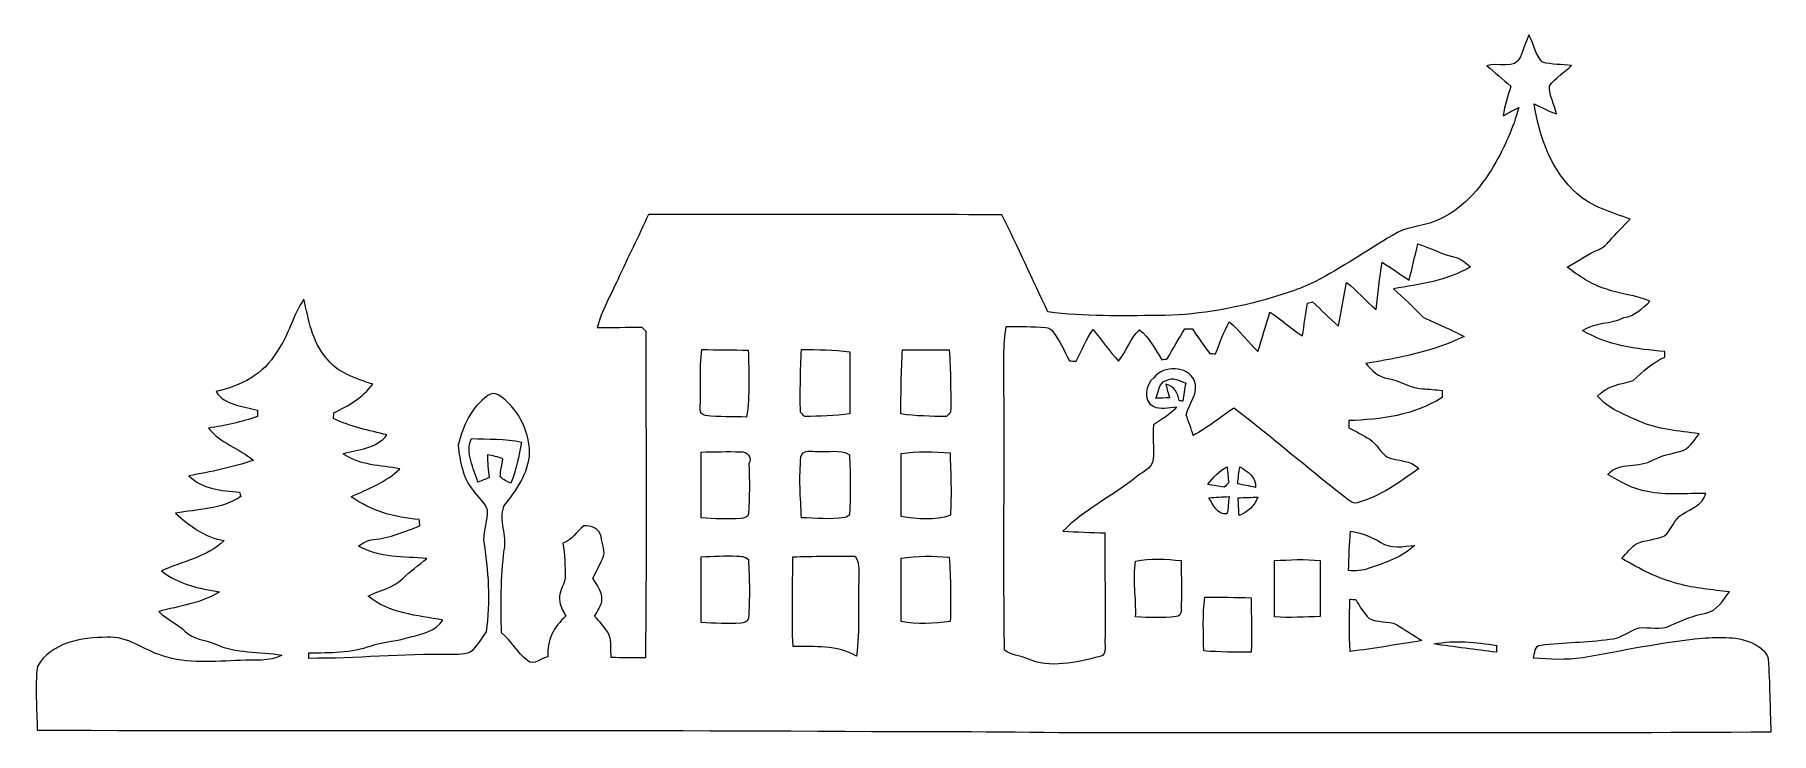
# Model space of a CAD drawing. Header units: centimetres. Extents: x -16.1 to 16.1, y -6.5 to 6.5.
import ezdxf

# ---------------------------------------------------------------- set-up
doc = ezdxf.new("R2010")
doc.units = ezdxf.units.CM
doc.header["$MEASUREMENT"] = 0
doc.layers.add('Layer 1', color=7, linetype='Continuous')

msp = doc.modelspace()

# ---------------------------------------------------------------- linework, layer by layer
at = {"layer": 'Layer 1', "color": 253, "lineweight": 9}
for points, knots in [([(11.42289, 6.05449), (11.48004, 6.18995), (11.52554, 6.32965), (11.57987, 6.46583), (11.57987, 6.46583), (11.67406, 6.3032), (11.69699, 6.08906), (11.83458, 5.9543), (11.83458, 5.9543), (12.00638, 5.91267), (12.19124, 5.9162), (12.36868, 5.89538), (12.36868, 5.89538), (12.24027, 5.76168), (12.06988, 5.67031), (11.96193, 5.51791), (11.96193, 5.51791), (11.95135, 5.33764), (12.05506, 5.17431), (12.09387, 5.00145), (12.09387, 5.00145), (11.94747, 5.04272), (11.81588, 5.12069), (11.67794, 5.18207), (11.67794, 5.18207), (11.77425, 4.56788), (11.99756, 3.93994), (12.47593, 3.51837), (12.47593, 3.51837), (12.75145, 3.27178), (13.11657, 3.17759), (13.45453, 3.04812), (13.45453, 3.04812), (13.33106, 2.90877), (13.1903, 2.786), (13.07177, 2.64242), (13.07177, 2.64242), (13.01956, 2.57927), (12.95888, 2.52106), (12.88268, 2.4886), (12.88268, 2.4886), (12.67066, 2.40605), (12.49145, 2.26388), (12.29178, 2.15875), (12.29178, 2.15875), (12.51156, 1.99577), (12.73945, 1.83243), (13.00651, 1.75694), (13.00651, 1.75694), (13.26932, 1.64828), (13.5646, 1.64934), (13.82177, 1.52587), (13.82177, 1.52587), (13.6849, 1.39217), (13.54026, 1.25564), (13.342, 1.22354), (13.342, 1.22354), (13.09929, 1.09866), (12.80331, 1.14558), (12.57612, 0.98612), (12.57612, 0.98612), (13.03226, 0.70072), (13.57448, 0.64216), (14.09835, 0.59418), (14.09835, 0.59418), (14.098, 0.56914), (14.09765, 0.51869), (14.09729, 0.49329), (14.09729, 0.49329), (13.87469, 0.38534), (13.6856, 0.23047), (13.5138, 0.05549), (13.5138, 0.05549), (13.28167, -0.00448), (13.02591, -0.04576), (12.85199, -0.22991), (12.85199, -0.22991), (13.04672, -0.46203), (13.34764, -0.57528), (13.61963, -0.69416), (13.61963, -0.69416), (13.97065, -0.85538), (14.358, -0.8709), (14.733, -0.93052), (14.733, -0.93052), (14.63316, -1.05505), (14.5492, -1.22015), (14.37881, -1.25508), (14.37881, -1.25508), (14.21195, -1.3027), (14.03944, -1.33093), (13.88457, -1.41242), (13.88457, -1.41242), (13.62457, -1.5754), (13.25945, -1.43288), (13.04425, -1.68194), (13.04425, -1.68194), (13.27356, -1.81599), (13.50851, -1.95711), (13.77556, -1.99979), (13.77556, -1.99979), (14.13151, -2.07705), (14.49876, -2.02625), (14.86, -2.03719), (14.86, -2.03719), (14.79756, -2.2418), (14.59436, -2.32117), (14.42502, -2.4196), (14.42502, -2.4196), (14.26451, -2.50709), (14.23311, -2.71029), (14.09518, -2.82141), (14.09518, -2.82141), (13.93114, -2.88773), (13.7491, -2.89514), (13.58612, -2.9597), (13.58612, -2.9597), (13.47464, -3.03378), (13.38927, -3.13997), (13.30072, -3.23875), (13.30072, -3.23875), (13.63163, -3.43031), (13.97347, -3.61692), (14.34812, -3.70759), (14.34812, -3.70759), (14.65609, -3.79649), (14.97783, -3.81836), (15.29497, -3.85893), (15.29497, -3.85893), (15.17538, -4.01133), (15.06814, -4.21347), (14.86035, -4.25192), (14.86035, -4.25192), (14.62928, -4.29638), (14.41479, -4.38563), (14.20348, -4.48405), (14.20348, -4.48405), (14.02109, -4.57436), (13.81437, -4.50734), (13.6214, -4.52215), (13.6214, -4.52215), (13.43442, -4.58177), (13.28238, -4.73206), (13.07636, -4.73523), (13.07636, -4.73523), (12.65584, -4.80049), (12.22757, -4.78956), (11.80636, -4.84389), (11.80636, -4.84389), (11.68253, -4.84847), (11.69029, -5.00087), (11.6656, -5.08871), (11.6656, -5.08871), (11.96899, -5.10812), (12.27555, -5.12611), (12.57788, -5.07954), (12.57788, -5.07954), (13.31519, -4.95254), (14.04861, -4.79344), (14.79438, -4.72182), (14.79438, -4.72182), (15.11682, -4.70666), (15.47136, -4.67808), (15.7684, -4.8326), (15.7684, -4.8326), (15.86612, -4.90104), (15.99594, -4.973), (16.01993, -5.10177), (16.01993, -5.10177), (16.04992, -5.55085), (16.05345, -6.0017), (16.07109, -6.45185), (16.07109, -6.45185), (12.12174, -6.47901), (8.17204, -6.45573), (4.22233, -6.46349), (4.22233, -6.46349), (2.78335, -6.47584), (1.34507, -6.43456), (-0.09391, -6.44691), (-0.09391, -6.44691), (-5.41239, -6.40881), (-10.73227, -6.44373), (-16.0511, -6.4201), (-16.0511, -6.4201), (-16.05356, -6.02746), (-16.09697, -5.62952), (-16.04758, -5.2397), (-16.04758, -5.2397), (-15.79358, -4.79802), (-15.22525, -4.69819), (-14.75676, -4.70031), (-14.75676, -4.70031), (-14.37788, -4.66997), (-14.07661, -4.93949), (-13.73053, -5.04356), (-13.73053, -5.04356), (-13.26522, -5.20337), (-12.76815, -5.14057), (-12.28732, -5.13069), (-12.28732, -5.13069), (-12.03261, -5.10812), (-11.75462, -5.16174), (-11.52038, -5.03262), (-11.52038, -5.03262), (-11.92995, -4.95748), (-12.37516, -5.00687), (-12.75969, -4.82272), (-12.75969, -4.82272), (-12.94031, -4.74087), (-13.16679, -4.74793), (-13.3079, -4.5913), (-13.3079, -4.5913), (-13.45184, -4.44172), (-13.65751, -4.37363), (-13.80003, -4.22194), (-13.80003, -4.22194), (-13.41832, -4.12316), (-13.01369, -4.06954), (-12.6722, -3.85893), (-12.6722, -3.85893), (-13.04967, -3.80178), (-13.44619, -3.71394), (-13.74923, -3.46664), (-13.74923, -3.46664), (-13.35553, -3.29096), (-12.90997, -3.21723), (-12.58612, -2.90749), (-12.58612, -2.90749), (-12.94207, -2.85563), (-13.23065, -2.63479), (-13.48747, -2.39843), (-13.48747, -2.39843), (-13.07825, -2.32929), (-12.64045, -2.32999), (-12.28026, -2.09434), (-12.28026, -2.09434), (-12.28697, -2.07317), (-12.29967, -2.03084), (-12.30637, -2.01002), (-12.30637, -2.01002), (-12.62845, -1.98991), (-13.00346, -1.95111), (-13.24052, -1.70769), (-13.24052, -1.70769), (-12.8373, -1.63643), (-12.43619, -1.54788), (-12.04602, -1.42229), (-12.04602, -1.42229), (-12.30672, -1.19546), (-12.66303, -1.10762), (-12.87857, -0.82222), (-12.87857, -0.82222), (-12.56989, -0.78306), (-12.26721, -0.70827), (-11.97194, -0.61126), (-11.97194, -0.61126), (-11.97088, -0.58092), (-11.96947, -0.52059), (-11.96841, -0.49026), (-11.96841, -0.49026), (-12.23934, -0.42288), (-12.56954, -0.39959), (-12.73887, -0.14736), (-12.73887, -0.14736), (-12.29155, -0.04823), (-11.84494, 0.17579), (-11.61457, 0.5903), (-11.61457, 0.5903), (-11.38985, 0.88487), (-11.32212, 1.26164), (-11.11116, 1.56326), (-11.11116, 1.56326), (-11.02402, 1.18967), (-10.96264, 0.78539), (-10.70158, 0.48553), (-10.70158, 0.48553), (-10.49944, 0.19942), (-10.1516, 0.0943), (-9.8355, -0.00907), (-9.8355, -0.00907), (-10.01684, -0.25778), (-10.28284, -0.41053), (-10.55659, -0.53859), (-10.55659, -0.53859), (-10.55765, -0.56575), (-10.55977, -0.62008), (-10.56118, -0.64759), (-10.56118, -0.64759), (-10.24756, -0.79647), (-9.90713, -0.86879), (-9.57164, -0.95028), (-9.57164, -0.95028), (-9.75825, -1.19758), (-10.1068, -1.22509), (-10.38514, -1.29847), (-10.38514, -1.29847), (-10.07822, -1.52072), (-9.68946, -1.50978), (-9.33315, -1.57822), (-9.33315, -1.57822), (-9.5861, -1.82517), (-9.92089, -1.95111), (-10.23626, -2.09469), (-10.23626, -2.09469), (-9.86903, -2.36104), (-9.42135, -2.47957), (-8.97544, -2.52049), (-8.97544, -2.52049), (-8.9719, -2.54942), (-8.96556, -2.60798), (-8.96239, -2.63691), (-8.96239, -2.63691), (-9.24214, -2.73921), (-9.52013, -2.8641), (-9.82105, -2.88738), (-9.82105, -2.88738), (-9.92688, -2.89232), (-10.01718, -2.94982), (-10.09833, -3.01262), (-10.09833, -3.01262), (-9.71451, -3.22711), (-9.26154, -3.20841), (-8.83644, -3.23804), (-8.83644, -3.23804), (-8.97897, -3.37033), (-9.1476, -3.47229), (-9.28165, -3.6141), (-9.28165, -3.6141), (-9.45099, -3.79508), (-9.71663, -3.82048), (-9.92335, -3.94113), (-9.92335, -3.94113), (-9.52788, -4.25122), (-9.01425, -4.2992), (-8.53588, -4.37998), (-8.53588, -4.37998), (-8.66747, -4.58212), (-8.91053, -4.63857), (-9.13031, -4.69325), (-9.13031, -4.69325), (-9.36879, -4.7691), (-9.62208, -4.77651), (-9.8595, -4.85588), (-9.8595, -4.85588), (-10.23204, -4.98676), (-10.6282, -4.98429), (-11.01732, -4.99029), (-11.01732, -4.99029), (-11.01732, -5.01534), (-11.01767, -5.06543), (-11.01767, -5.09048), (-11.01767, -5.09048), (-10.14666, -5.09401), (-9.27777, -5.00546), (-8.4064, -5.02063), (-8.4064, -5.02063), (-8.27377, -5.00652), (-8.09914, -5.04744), (-7.99013, -4.94266), (-7.99013, -4.94266), (-7.89524, -4.83718), (-7.81904, -4.71618), (-7.73684, -4.60153), (-7.73684, -4.60153), (-7.65217, -4.03708), (-7.6945, -3.46135), (-7.78164, -2.89938), (-7.78164, -2.89938), (-7.78517, -2.71099), (-7.70932, -2.52896), (-7.7132, -2.34058), (-7.7132, -2.34058), (-7.7633, -2.19699), (-7.89735, -2.10492), (-7.97673, -1.97827), (-7.97673, -1.97827), (-8.17146, -1.74332), (-8.22085, -1.43253), (-8.25295, -1.14007), (-8.25295, -1.14007), (-8.16793, -0.79047), (-8.00742, -0.42993), (-7.70085, -0.21932), (-7.70085, -0.21932), (-7.64759, -0.17946), (-7.57103, -0.16993), (-7.51353, -0.20662), (-7.51353, -0.20662), (-7.14982, -0.43205), (-6.94097, -0.85573), (-6.92898, -1.27695), (-6.92898, -1.27695), (-6.94591, -1.6643), (-7.1791, -1.97933), (-7.40593, -2.27319), (-7.40593, -2.27319), (-7.50577, -2.53813), (-7.33996, -2.80977), (-7.39923, -3.08106), (-7.39923, -3.08106), (-7.47155, -3.59047), (-7.46026, -4.10658), (-7.45109, -4.62022), (-7.45109, -4.62022), (-7.25847, -4.76098), (-7.16357, -4.99311), (-6.96708, -5.13069), (-6.96708, -5.13069), (-6.85101, -5.23476), (-6.71167, -5.08413), (-6.59243, -5.05943), (-6.59243, -5.05943), (-6.61183, -4.76663), (-6.47989, -4.49499), (-6.25799, -4.31084), (-6.25799, -4.31084), (-6.30068, -4.22547), (-6.35254, -4.14221), (-6.37088, -4.04767), (-6.37088, -4.04767), (-6.40404, -3.8868), (-6.30174, -3.75274), (-6.26928, -3.60423), (-6.26928, -3.60423), (-6.27493, -3.38762), (-6.2774, -3.16996), (-6.31197, -2.95582), (-6.31197, -2.95582), (-6.14158, -2.89691), (-6.05479, -2.74063), (-5.92497, -2.63303), (-5.92497, -2.63303), (-5.79339, -2.62315), (-5.62758, -2.68877), (-5.60712, -2.83552), (-5.60712, -2.83552), (-5.58913, -2.97064), (-5.50728, -3.1181), (-5.58137, -3.24898), (-5.58137, -3.24898), (-5.63852, -3.36822), (-5.69743, -3.4871), (-5.75881, -3.60458), (-5.75881, -3.60458), (-5.67979, -3.7344), (-5.57537, -3.86281), (-5.59195, -4.02756), (-5.59195, -4.02756), (-5.61029, -4.13057), (-5.67591, -4.21665), (-5.72495, -4.30696), (-5.72495, -4.30696), (-5.6304, -4.4135), (-5.53057, -4.51827), (-5.46036, -4.64316), (-5.46036, -4.64316), (-5.40886, -4.78003), (-5.4272, -4.93138), (-5.42015, -5.07566), (-5.42015, -5.07566), (-5.20883, -5.07884), (-4.99681, -5.08166), (-4.78479, -5.08095), (-4.78479, -5.08095), (-4.7608, -3.06306), (-4.77597, -1.04447), (-4.77703, 0.97342), (-4.77703, 0.97342), (-4.80243, 0.99811), (-4.82748, 1.02246), (-4.85253, 1.04644), (-4.85253, 1.04644), (-5.12769, 1.04856), (-5.40251, 1.03657), (-5.67732, 1.03939), (-5.67732, 1.03939), (-5.59336, 1.3516), (-5.43108, 1.63382), (-5.29703, 1.92627), (-5.29703, 1.92627), (-5.11323, 2.33267), (-4.90862, 2.72955), (-4.72835, 3.13737), (-4.72835, 3.13737), (-2.54712, 3.12467), (-0.36555, 3.13843), (1.81603, 3.1289), (1.81603, 3.1289), (2.11589, 2.53658), (2.38506, 1.92945), (2.67187, 1.33044), (2.67187, 1.33044), (3.3492, 1.23836), (4.03465, 1.25846), (4.71657, 1.26199), (4.71657, 1.26199), (5.38368, 1.26376), (6.04585, 1.38123), (6.68896, 1.55303), (6.68896, 1.55303), (7.00399, 1.64899), (7.32396, 1.73895), (7.61888, 1.88923), (7.61888, 1.88923), (8.11383, 2.14676), (8.57385, 2.46426), (9.05469, 2.74649), (9.05469, 2.74649), (9.28822, 2.91124), (9.58702, 2.90418), (9.8449, 3.01107), (9.8449, 3.01107), (10.32434, 3.19875), (10.67994, 3.60797), (10.93464, 4.04224), (10.93464, 4.04224), (11.13079, 4.37915), (11.29024, 4.73862), (11.3929, 5.11503), (11.3929, 5.11503), (11.29659, 5.0667), (11.2024, 5.01556), (11.10715, 4.96546), (11.10715, 4.96546), (11.12832, 5.15313), (11.19429, 5.33094), (11.2472, 5.51086), (11.2472, 5.51086), (11.1008, 5.64033), (10.94911, 5.76309), (10.80235, 5.8908), (10.80235, 5.8908), (10.98756, 5.96382), (11.33716, 5.80825), (11.42289, 6.05449), (11.42289, 6.05449), (11.42289, 6.05449), (11.42289, 6.05449), (11.42289, 6.05449)], [0, 0, 0, 0, 0.00735294, 0.00735294, 0.00735294, 0.00735294, 0.01470588, 0.01470588, 0.01470588, 0.01470588, 0.02205882, 0.02205882, 0.02205882, 0.02205882, 0.02941176, 0.02941176, 0.02941176, 0.02941176, 0.03676471, 0.03676471, 0.03676471, 0.03676471, 0.04411765, 0.04411765, 0.04411765, 0.04411765, 0.05147059, 0.05147059, 0.05147059, 0.05147059, 0.05882353, 0.05882353, 0.05882353, 0.05882353, 0.06617647, 0.06617647, 0.06617647, 0.06617647, 0.07352941, 0.07352941, 0.07352941, 0.07352941, 0.08088235, 0.08088235, 0.08088235, 0.08088235, 0.08823529, 0.08823529, 0.08823529, 0.08823529, 0.09558824, 0.09558824, 0.09558824, 0.09558824, 0.10294118, 0.10294118, 0.10294118, 0.10294118, 0.11029412, 0.11029412, 0.11029412, 0.11029412, 0.11764706, 0.11764706, 0.11764706, 0.11764706, 0.125, 0.125, 0.125, 0.125, 0.13235294, 0.13235294, 0.13235294, 0.13235294, 0.13970588, 0.13970588, 0.13970588, 0.13970588, 0.14705882, 0.14705882, 0.14705882, 0.14705882, 0.15441176, 0.15441176, 0.15441176, 0.15441176, 0.16176471, 0.16176471, 0.16176471, 0.16176471, 0.16911765, 0.16911765, 0.16911765, 0.16911765, 0.17647059, 0.17647059, 0.17647059, 0.17647059, 0.18382353, 0.18382353, 0.18382353, 0.18382353, 0.19117647, 0.19117647, 0.19117647, 0.19117647, 0.19852941, 0.19852941, 0.19852941, 0.19852941, 0.20588235, 0.20588235, 0.20588235, 0.20588235, 0.21323529, 0.21323529, 0.21323529, 0.21323529, 0.22058824, 0.22058824, 0.22058824, 0.22058824, 0.22794118, 0.22794118, 0.22794118, 0.22794118, 0.23529412, 0.23529412, 0.23529412, 0.23529412, 0.24264706, 0.24264706, 0.24264706, 0.24264706, 0.25, 0.25, 0.25, 0.25, 0.25735294, 0.25735294, 0.25735294, 0.25735294, 0.26470588, 0.26470588, 0.26470588, 0.26470588, 0.27205882, 0.27205882, 0.27205882, 0.27205882, 0.27941176, 0.27941176, 0.27941176, 0.27941176, 0.28676471, 0.28676471, 0.28676471, 0.28676471, 0.29411765, 0.29411765, 0.29411765, 0.29411765, 0.30147059, 0.30147059, 0.30147059, 0.30147059, 0.30882353, 0.30882353, 0.30882353, 0.30882353, 0.31617647, 0.31617647, 0.31617647, 0.31617647, 0.32352941, 0.32352941, 0.32352941, 0.32352941, 0.33088235, 0.33088235, 0.33088235, 0.33088235, 0.33823529, 0.33823529, 0.33823529, 0.33823529, 0.34558824, 0.34558824, 0.34558824, 0.34558824, 0.35294118, 0.35294118, 0.35294118, 0.35294118, 0.36029412, 0.36029412, 0.36029412, 0.36029412, 0.36764706, 0.36764706, 0.36764706, 0.36764706, 0.375, 0.375, 0.375, 0.375, 0.38235294, 0.38235294, 0.38235294, 0.38235294, 0.38970588, 0.38970588, 0.38970588, 0.38970588, 0.39705882, 0.39705882, 0.39705882, 0.39705882, 0.40441176, 0.40441176, 0.40441176, 0.40441176, 0.41176471, 0.41176471, 0.41176471, 0.41176471, 0.41911765, 0.41911765, 0.41911765, 0.41911765, 0.42647059, 0.42647059, 0.42647059, 0.42647059, 0.43382353, 0.43382353, 0.43382353, 0.43382353, 0.44117647, 0.44117647, 0.44117647, 0.44117647, 0.44852941, 0.44852941, 0.44852941, 0.44852941, 0.45588235, 0.45588235, 0.45588235, 0.45588235, 0.46323529, 0.46323529, 0.46323529, 0.46323529, 0.47058824, 0.47058824, 0.47058824, 0.47058824, 0.47794118, 0.47794118, 0.47794118, 0.47794118, 0.48529412, 0.48529412, 0.48529412, 0.48529412, 0.49264706, 0.49264706, 0.49264706, 0.49264706, 0.5, 0.5, 0.5, 0.5, 0.50735294, 0.50735294, 0.50735294, 0.50735294, 0.51470588, 0.51470588, 0.51470588, 0.51470588, 0.52205882, 0.52205882, 0.52205882, 0.52205882, 0.52941176, 0.52941176, 0.52941176, 0.52941176, 0.53676471, 0.53676471, 0.53676471, 0.53676471, 0.54411765, 0.54411765, 0.54411765, 0.54411765, 0.55147059, 0.55147059, 0.55147059, 0.55147059, 0.55882353, 0.55882353, 0.55882353, 0.55882353, 0.56617647, 0.56617647, 0.56617647, 0.56617647, 0.57352941, 0.57352941, 0.57352941, 0.57352941, 0.58088235, 0.58088235, 0.58088235, 0.58088235, 0.58823529, 0.58823529, 0.58823529, 0.58823529, 0.59558824, 0.59558824, 0.59558824, 0.59558824, 0.60294118, 0.60294118, 0.60294118, 0.60294118, 0.61029412, 0.61029412, 0.61029412, 0.61029412, 0.61764706, 0.61764706, 0.61764706, 0.61764706, 0.625, 0.625, 0.625, 0.625, 0.63235294, 0.63235294, 0.63235294, 0.63235294, 0.63970588, 0.63970588, 0.63970588, 0.63970588, 0.64705882, 0.64705882, 0.64705882, 0.64705882, 0.65441176, 0.65441176, 0.65441176, 0.65441176, 0.66176471, 0.66176471, 0.66176471, 0.66176471, 0.66911765, 0.66911765, 0.66911765, 0.66911765, 0.67647059, 0.67647059, 0.67647059, 0.67647059, 0.68382353, 0.68382353, 0.68382353, 0.68382353, 0.69117647, 0.69117647, 0.69117647, 0.69117647, 0.69852941, 0.69852941, 0.69852941, 0.69852941, 0.70588235, 0.70588235, 0.70588235, 0.70588235, 0.71323529, 0.71323529, 0.71323529, 0.71323529, 0.72058824, 0.72058824, 0.72058824, 0.72058824, 0.72794118, 0.72794118, 0.72794118, 0.72794118, 0.73529412, 0.73529412, 0.73529412, 0.73529412, 0.74264706, 0.74264706, 0.74264706, 0.74264706, 0.75, 0.75, 0.75, 0.75, 0.75735294, 0.75735294, 0.75735294, 0.75735294, 0.76470588, 0.76470588, 0.76470588, 0.76470588, 0.77205882, 0.77205882, 0.77205882, 0.77205882, 0.77941176, 0.77941176, 0.77941176, 0.77941176, 0.78676471, 0.78676471, 0.78676471, 0.78676471, 0.79411765, 0.79411765, 0.79411765, 0.79411765, 0.80147059, 0.80147059, 0.80147059, 0.80147059, 0.80882353, 0.80882353, 0.80882353, 0.80882353, 0.81617647, 0.81617647, 0.81617647, 0.81617647, 0.82352941, 0.82352941, 0.82352941, 0.82352941, 0.83088235, 0.83088235, 0.83088235, 0.83088235, 0.83823529, 0.83823529, 0.83823529, 0.83823529, 0.84558824, 0.84558824, 0.84558824, 0.84558824, 0.85294118, 0.85294118, 0.85294118, 0.85294118, 0.86029412, 0.86029412, 0.86029412, 0.86029412, 0.86764706, 0.86764706, 0.86764706, 0.86764706, 0.875, 0.875, 0.875, 0.875, 0.88235294, 0.88235294, 0.88235294, 0.88235294, 0.88970588, 0.88970588, 0.88970588, 0.88970588, 0.89705882, 0.89705882, 0.89705882, 0.89705882, 0.90441176, 0.90441176, 0.90441176, 0.90441176, 0.91176471, 0.91176471, 0.91176471, 0.91176471, 0.91911765, 0.91911765, 0.91911765, 0.91911765, 0.92647059, 0.92647059, 0.92647059, 0.92647059, 0.93382353, 0.93382353, 0.93382353, 0.93382353, 0.94117647, 0.94117647, 0.94117647, 0.94117647, 0.94852941, 0.94852941, 0.94852941, 0.94852941, 0.95588235, 0.95588235, 0.95588235, 0.95588235, 0.96323529, 0.96323529, 0.96323529, 0.96323529, 0.97058824, 0.97058824, 0.97058824, 0.97058824, 0.97794118, 0.97794118, 0.97794118, 0.97794118, 0.98529412, 0.98529412, 0.98529412, 0.98529412, 1, 1, 1, 1]), ([(9.52459, 2.59161), (9.47026, 2.36689), (9.4184, 2.14147), (9.36266, 1.9171), (9.36266, 1.9171), (9.19508, 2.02717), (9.03211, 2.14253), (8.86489, 2.25224), (8.86489, 2.25224), (8.80951, 1.96155), (8.79116, 1.66557), (8.75024, 1.37241), (8.75024, 1.37241), (8.55868, 1.5294), (8.40311, 1.72554), (8.20484, 1.87512), (8.20484, 1.87512), (8.14805, 1.60701), (8.10607, 1.33607), (8.05668, 1.0662), (8.05668, 1.0662), (7.8877, 1.20731), (7.73424, 1.36572), (7.57549, 1.5174), (7.57549, 1.5174), (7.55221, 1.5107), (7.50599, 1.4973), (7.48306, 1.49059), (7.48306, 1.49059), (7.44673, 1.2888), (7.41851, 1.08596), (7.38605, 0.88381), (7.38605, 0.88381), (7.17509, 1.01611), (6.99552, 1.19249), (6.78456, 1.32515), (6.78456, 1.32515), (6.71013, 1.08102), (6.63922, 0.83619), (6.55949, 0.59383), (6.55949, 0.59383), (6.38204, 0.77728), (6.22259, 0.9773), (6.03032, 1.14593), (6.03032, 1.14593), (5.93014, 0.95543), (5.85605, 0.75364), (5.77456, 0.55467), (5.77456, 0.55467), (5.7481, 0.55538), (5.69519, 0.55679), (5.66873, 0.55749), (5.66873, 0.55749), (5.56007, 0.70884), (5.45247, 0.86018), (5.34699, 1.01328), (5.34699, 1.01328), (5.30113, 1.01399), (5.25562, 1.01505), (5.21012, 1.0154), (5.21012, 1.0154), (5.09617, 0.83301), (4.98609, 0.64816), (4.88167, 0.45978), (4.88167, 0.45978), (4.85733, 0.45589), (4.80865, 0.44813), (4.78395, 0.44425), (4.78395, 0.44425), (4.6559, 0.6344), (4.55641, 0.85912), (4.36733, 0.99635), (4.36733, 0.99635), (4.18917, 0.83866), (4.12814, 0.59524), (3.97644, 0.41533), (3.97644, 0.41533), (3.81487, 0.60724), (3.66494, 0.80797), (3.50972, 1.00446), (3.50972, 1.00446), (3.38166, 0.82102), (3.29064, 0.61606), (3.1968, 0.41391), (3.1968, 0.41391), (3.15377, 0.41674), (3.11108, 0.41921), (3.06839, 0.42132), (3.06839, 0.42132), (2.97596, 0.609), (2.88812, 0.80056), (2.76218, 0.96848), (2.76218, 0.96848), (2.73149, 1.01046), (2.68176, 1.03516), (2.6313, 1.04009), (2.6313, 1.04009), (2.38788, 1.05491), (2.14447, 1.06232), (1.90105, 1.06197), (1.90105, 1.06197), (1.83543, 0.70989), (1.86189, 0.34865), (1.8559, -0.00766), (1.8559, -0.00766), (1.87107, -1.6516), (1.84108, -3.2966), (1.86789, -4.94019), (1.86789, -4.94019), (1.98678, -5.03051), (2.14624, -5.03721), (2.28205, -5.09471), (2.28205, -5.09471), (2.70821, -5.28662), (3.19963, -5.16597), (3.63284, -5.05661), (3.63284, -5.05661), (3.79829, -5.02768), (3.69634, -4.79838), (3.73373, -4.69995), (3.73373, -4.69995), (3.73126, -4.05472), (3.72597, -3.40949), (3.72809, -2.76426), (3.72809, -2.76426), (3.46774, -2.75756), (3.20739, -2.74909), (2.9481, -2.73498), (2.9481, -2.73498), (3.3358, -2.34269), (3.84239, -2.09398), (4.2756, -1.75708), (4.2756, -1.75708), (4.39025, -1.64596), (4.60933, -1.58493), (4.61956, -1.39689), (4.61956, -1.39689), (4.63896, -1.18664), (4.60898, -0.97427), (4.62555, -0.76401), (4.62555, -0.76401), (4.77548, -0.66347), (4.93917, -0.57669), (5.05418, -0.43275), (5.05418, -0.43275), (4.91236, -0.44298), (4.75361, -0.48567), (4.62132, -0.42005), (4.62132, -0.42005), (4.42694, -0.31246), (4.47668, -0.01189), (4.63367, 0.11052), (4.63367, 0.11052), (4.82064, 0.34759), (5.24434, 0.33313), (5.3858, 0.06043), (5.3858, 0.06043), (5.47435, -0.17029), (5.28525, -0.36326), (5.23445, -0.57492), (5.23445, -0.57492), (5.26796, -0.7051), (5.33429, -0.82575), (5.35969, -0.9598), (5.35969, -0.9598), (5.63098, -0.81975), (5.86452, -0.61902), (6.11852, -0.4518), (6.11852, -0.4518), (6.80996, -0.98908), (7.47671, -1.55776), (8.16428, -2.09998), (8.16428, -2.09998), (8.23519, -2.14161), (8.30327, -2.23615), (8.39711, -2.20969), (8.39711, -2.20969), (8.82468, -2.09469), (9.18804, -1.82834), (9.54082, -1.57223), (9.54082, -1.57223), (9.38912, -1.41348), (9.15488, -1.43499), (8.96366, -1.36303), (8.96366, -1.36303), (8.82856, -1.28048), (8.76753, -1.11644), (8.63417, -1.03142), (8.63417, -1.03142), (8.50859, -0.95275), (8.37488, -0.88784), (8.24612, -0.81658), (8.24612, -0.81658), (8.24471, -0.77213), (8.24401, -0.72803), (8.24364, -0.68428), (8.24364, -0.68428), (8.84196, -0.66594), (9.45544, -0.58692), (9.97191, -0.25919), (9.97191, -0.25919), (9.97297, -0.22603), (9.97473, -0.16006), (9.97544, -0.12689), (9.97544, -0.12689), (9.85372, -0.11102), (9.72919, -0.10326), (9.60749, -0.0962), (9.60749, -0.0962), (9.38277, -0.08139), (9.19404, 0.06255), (8.97248, 0.09324), (8.97248, 0.09324), (8.79857, 0.11687), (8.67157, 0.24846), (8.55762, 0.37088), (8.55762, 0.37088), (9.17922, 0.47671), (9.80821, 0.59348), (10.37937, 0.87358), (10.37937, 0.87358), (10.13384, 1.00729), (9.87031, 1.10677), (9.6223, 1.23306), (9.6223, 1.23306), (9.44627, 1.41545), (9.26212, 1.58937), (9.07268, 1.75729), (9.07268, 1.75729), (9.56092, 1.84019), (10.0654, 1.90687), (10.50037, 2.16299), (10.50037, 2.16299), (10.41747, 2.23001), (10.33774, 2.31045), (10.23226, 2.34008), (10.23226, 2.34008), (9.98214, 2.38136), (9.76307, 2.51435), (9.52459, 2.59161), (9.52459, 2.59161), (9.52459, 2.59161), (9.52459, 2.59161), (9.52459, 2.59161)], [0, 0, 0, 0, 0.01612903, 0.01612903, 0.01612903, 0.01612903, 0.03225806, 0.03225806, 0.03225806, 0.03225806, 0.0483871, 0.0483871, 0.0483871, 0.0483871, 0.06451613, 0.06451613, 0.06451613, 0.06451613, 0.08064516, 0.08064516, 0.08064516, 0.08064516, 0.09677419, 0.09677419, 0.09677419, 0.09677419, 0.11290323, 0.11290323, 0.11290323, 0.11290323, 0.12903226, 0.12903226, 0.12903226, 0.12903226, 0.14516129, 0.14516129, 0.14516129, 0.14516129, 0.16129032, 0.16129032, 0.16129032, 0.16129032, 0.17741935, 0.17741935, 0.17741935, 0.17741935, 0.19354839, 0.19354839, 0.19354839, 0.19354839, 0.20967742, 0.20967742, 0.20967742, 0.20967742, 0.22580645, 0.22580645, 0.22580645, 0.22580645, 0.24193548, 0.24193548, 0.24193548, 0.24193548, 0.25806452, 0.25806452, 0.25806452, 0.25806452, 0.27419355, 0.27419355, 0.27419355, 0.27419355, 0.29032258, 0.29032258, 0.29032258, 0.29032258, 0.30645161, 0.30645161, 0.30645161, 0.30645161, 0.32258065, 0.32258065, 0.32258065, 0.32258065, 0.33870968, 0.33870968, 0.33870968, 0.33870968, 0.35483871, 0.35483871, 0.35483871, 0.35483871, 0.37096774, 0.37096774, 0.37096774, 0.37096774, 0.38709677, 0.38709677, 0.38709677, 0.38709677, 0.40322581, 0.40322581, 0.40322581, 0.40322581, 0.41935484, 0.41935484, 0.41935484, 0.41935484, 0.43548387, 0.43548387, 0.43548387, 0.43548387, 0.4516129, 0.4516129, 0.4516129, 0.4516129, 0.46774194, 0.46774194, 0.46774194, 0.46774194, 0.48387097, 0.48387097, 0.48387097, 0.48387097, 0.5, 0.5, 0.5, 0.5, 0.51612903, 0.51612903, 0.51612903, 0.51612903, 0.53225806, 0.53225806, 0.53225806, 0.53225806, 0.5483871, 0.5483871, 0.5483871, 0.5483871, 0.56451613, 0.56451613, 0.56451613, 0.56451613, 0.58064516, 0.58064516, 0.58064516, 0.58064516, 0.59677419, 0.59677419, 0.59677419, 0.59677419, 0.61290323, 0.61290323, 0.61290323, 0.61290323, 0.62903226, 0.62903226, 0.62903226, 0.62903226, 0.64516129, 0.64516129, 0.64516129, 0.64516129, 0.66129032, 0.66129032, 0.66129032, 0.66129032, 0.67741935, 0.67741935, 0.67741935, 0.67741935, 0.69354839, 0.69354839, 0.69354839, 0.69354839, 0.70967742, 0.70967742, 0.70967742, 0.70967742, 0.72580645, 0.72580645, 0.72580645, 0.72580645, 0.74193548, 0.74193548, 0.74193548, 0.74193548, 0.75806452, 0.75806452, 0.75806452, 0.75806452, 0.77419355, 0.77419355, 0.77419355, 0.77419355, 0.79032258, 0.79032258, 0.79032258, 0.79032258, 0.80645161, 0.80645161, 0.80645161, 0.80645161, 0.82258065, 0.82258065, 0.82258065, 0.82258065, 0.83870968, 0.83870968, 0.83870968, 0.83870968, 0.85483871, 0.85483871, 0.85483871, 0.85483871, 0.87096774, 0.87096774, 0.87096774, 0.87096774, 0.88709677, 0.88709677, 0.88709677, 0.88709677, 0.90322581, 0.90322581, 0.90322581, 0.90322581, 0.91935484, 0.91935484, 0.91935484, 0.91935484, 0.93548387, 0.93548387, 0.93548387, 0.93548387, 0.9516129, 0.9516129, 0.9516129, 0.9516129, 0.96774194, 0.96774194, 0.96774194, 0.96774194, 1, 1, 1, 1]), ([(-3.73987, 0.63158), (-3.78573, 0.26363), (-3.75645, -0.10961), (-3.7702, -0.47967), (-3.7702, -0.47967), (-3.77902, -0.5407), (-3.72505, -0.58268), (-3.67002, -0.59186), (-3.67002, -0.59186), (-3.41813, -0.61902), (-3.16378, -0.61161), (-2.91013, -0.61831), (-2.91013, -0.61831), (-2.84487, -0.20944), (-2.87027, 0.20754), (-2.87803, 0.61923), (-2.87803, 0.61923), (-3.16519, 0.62734), (-3.4527, 0.62876), (-3.73987, 0.63158), (-3.73987, 0.63158), (-3.73987, 0.63158), (-3.73987, 0.63158), (-3.73987, 0.63158)], [0, 0, 0, 0, 0.14285714, 0.14285714, 0.14285714, 0.14285714, 0.28571429, 0.28571429, 0.28571429, 0.28571429, 0.42857143, 0.42857143, 0.42857143, 0.42857143, 0.57142857, 0.57142857, 0.57142857, 0.57142857, 0.71428571, 0.71428571, 0.71428571, 0.71428571, 1, 1, 1, 1]), ([(-1.89343, 0.63334), (-1.91565, 0.2474), (-1.91847, -0.13959), (-1.91354, -0.52624), (-1.91354, -0.52624), (-1.88849, -0.55446), (-1.86309, -0.58268), (-1.83769, -0.61126), (-1.83769, -0.61126), (-1.55758, -0.60385), (-1.27536, -0.59715), (-0.99702, -0.55834), (-0.99702, -0.55834), (-0.99808, -0.17628), (-0.99737, 0.20507), (-0.9949, 0.58642), (-0.9949, 0.58642), (-1.29088, 0.6404), (-1.59427, 0.62488), (-1.89343, 0.63334), (-1.89343, 0.63334), (-1.89343, 0.63334), (-1.89343, 0.63334), (-1.89343, 0.63334)], [0, 0, 0, 0, 0.14285714, 0.14285714, 0.14285714, 0.14285714, 0.28571429, 0.28571429, 0.28571429, 0.28571429, 0.42857143, 0.42857143, 0.42857143, 0.42857143, 0.57142857, 0.57142857, 0.57142857, 0.57142857, 0.71428571, 0.71428571, 0.71428571, 0.71428571, 1, 1, 1, 1]), ([(-0.02335, 0.62664), (-0.04593, 0.23082), (-0.05052, -0.1657), (-0.05193, -0.56222), (-0.05193, -0.56222), (0.22677, -0.60279), (0.50899, -0.60456), (0.79015, -0.61091), (0.79015, -0.61091), (0.81661, -0.58339), (0.84272, -0.55587), (0.86953, -0.52871), (0.86953, -0.52871), (0.87306, -0.14312), (0.86882, 0.24246), (0.84483, 0.62699), (0.84483, 0.62699), (0.55556, 0.6277), (0.26593, 0.62734), (-0.02335, 0.62664), (-0.02335, 0.62664), (-0.02335, 0.62664), (-0.02335, 0.62664), (-0.02335, 0.62664)], [0, 0, 0, 0, 0.14285714, 0.14285714, 0.14285714, 0.14285714, 0.28571429, 0.28571429, 0.28571429, 0.28571429, 0.42857143, 0.42857143, 0.42857143, 0.42857143, 0.57142857, 0.57142857, 0.57142857, 0.57142857, 0.71428571, 0.71428571, 0.71428571, 0.71428571, 1, 1, 1, 1]), ([(4.86191, 0.05972), (4.72186, 0.01774), (4.72398, -0.16288), (4.67141, -0.27083), (4.67141, -0.27083), (4.75538, -0.26765), (4.84004, -0.26518), (4.92542, -0.26271), (4.92542, -0.26271), (4.90037, -0.17911), (4.87638, -0.09514), (4.85556, -0.01048), (4.85556, -0.01048), (5.00691, -0.04293), (5.08487, -0.17064), (5.10216, -0.31528), (5.10216, -0.31528), (5.11944, -0.31775), (5.15437, -0.32269), (5.17165, -0.32516), (5.17165, -0.32516), (5.19107, -0.21509), (5.20446, -0.10079), (5.22387, 0.00822), (5.22387, 0.00822), (5.11098, 0.05373), (4.98115, 0.13063), (4.86191, 0.05972), (4.86191, 0.05972), (4.86191, 0.05972), (4.86191, 0.05972), (4.86191, 0.05972)], [0, 0, 0, 0, 0.11111111, 0.11111111, 0.11111111, 0.11111111, 0.22222222, 0.22222222, 0.22222222, 0.22222222, 0.33333333, 0.33333333, 0.33333333, 0.33333333, 0.44444444, 0.44444444, 0.44444444, 0.44444444, 0.55555556, 0.55555556, 0.55555556, 0.55555556, 0.66666667, 0.66666667, 0.66666667, 0.66666667, 0.77777778, 0.77777778, 0.77777778, 0.77777778, 1, 1, 1, 1]), ([(-8.00848, -1.01695), (-8.12772, -1.28753), (-7.96402, -1.56658), (-7.88642, -1.82411), (-7.88642, -1.82411), (-7.81692, -1.79765), (-7.74777, -1.77119), (-7.67863, -1.74368), (-7.67863, -1.74368), (-7.69733, -1.60292), (-7.7072, -1.46145), (-7.71214, -1.32034), (-7.71214, -1.32034), (-7.61337, -1.33339), (-7.516, -1.35668), (-7.42287, -1.39301), (-7.42287, -1.39301), (-7.43698, -1.50167), (-7.47367, -1.61385), (-7.47331, -1.72568), (-7.47331, -1.72568), (-7.41863, -1.77966), (-7.34631, -1.80894), (-7.27964, -1.84492), (-7.27964, -1.84492), (-7.17134, -1.60327), (-7.13041, -1.33904), (-7.07891, -1.08151), (-7.07891, -1.08151), (-7.38441, -1.01836), (-7.69909, -1.03248), (-8.00848, -1.01695), (-8.00848, -1.01695), (-8.00848, -1.01695), (-8.00848, -1.01695), (-8.00848, -1.01695)], [0, 0, 0, 0, 0.1, 0.1, 0.1, 0.1, 0.2, 0.2, 0.2, 0.2, 0.3, 0.3, 0.3, 0.3, 0.4, 0.4, 0.4, 0.4, 0.5, 0.5, 0.5, 0.5, 0.6, 0.6, 0.6, 0.6, 0.7, 0.7, 0.7, 0.7, 0.8, 0.8, 0.8, 0.8, 1, 1, 1, 1]), ([(-3.74939, -1.26707), (-3.75151, -1.67347), (-3.7508, -2.07987), (-3.74869, -2.48663), (-3.74869, -2.48663), (-3.50421, -2.50391), (-3.25868, -2.51414), (-3.01385, -2.50003), (-3.01385, -2.50003), (-2.95776, -2.49544), (-2.87944, -2.47075), (-2.87344, -2.40584), (-2.87344, -2.40584), (-2.85228, -2.09998), (-2.85722, -1.79342), (-2.86709, -1.48756), (-2.86709, -1.48756), (-2.79442, -1.35668), (-2.90978, -1.25543), (-3.01844, -1.26143), (-3.01844, -1.26143), (-3.26256, -1.25931), (-3.50597, -1.25931), (-3.74939, -1.26707), (-3.74939, -1.26707), (-3.74939, -1.26707), (-3.74939, -1.26707), (-3.74939, -1.26707)], [0, 0, 0, 0, 0.125, 0.125, 0.125, 0.125, 0.25, 0.25, 0.25, 0.25, 0.375, 0.375, 0.375, 0.375, 0.5, 0.5, 0.5, 0.5, 0.625, 0.625, 0.625, 0.625, 0.75, 0.75, 0.75, 0.75, 1, 1, 1, 1]), ([(-1.9026, -1.35809), (-1.9414, -1.73274), (-1.91248, -2.11092), (-1.89378, -2.48663), (-1.89378, -2.48663), (-1.62743, -2.49156), (-1.35862, -2.5212), (-1.09333, -2.48345), (-1.09333, -2.48345), (-1.05875, -2.46899), (-0.99737, -2.45558), (-1.00231, -2.4069), (-1.00231, -2.4069), (-0.98291, -2.04354), (-0.98502, -1.67912), (-1.00584, -1.31646), (-1.00584, -1.31646), (-1.18187, -1.2071), (-1.40695, -1.27977), (-1.59921, -1.25437), (-1.59921, -1.25437), (-1.69129, -1.25966), (-1.8832, -1.21274), (-1.9026, -1.35809), (-1.9026, -1.35809), (-1.9026, -1.35809), (-1.9026, -1.35809), (-1.9026, -1.35809)], [0, 0, 0, 0, 0.125, 0.125, 0.125, 0.125, 0.25, 0.25, 0.25, 0.25, 0.375, 0.375, 0.375, 0.375, 0.5, 0.5, 0.5, 0.5, 0.625, 0.625, 0.625, 0.625, 0.75, 0.75, 0.75, 0.75, 1, 1, 1, 1]), ([(-0.04769, -1.29177), (-0.04628, -1.68229), (-0.04734, -2.07282), (-0.04875, -2.46369), (-0.04875, -2.46369), (0.2504, -2.51273), (0.57743, -2.54131), (0.86494, -2.43865), (0.86494, -2.43865), (0.89034, -2.05377), (0.86882, -1.66747), (0.86, -1.28259), (0.86, -1.28259), (0.55838, -1.25896), (0.25252, -1.25226), (-0.04769, -1.29177), (-0.04769, -1.29177), (-0.04769, -1.29177), (-0.04769, -1.29177), (-0.04769, -1.29177)], [0, 0, 0, 0, 0.16666667, 0.16666667, 0.16666667, 0.16666667, 0.33333333, 0.33333333, 0.33333333, 0.33333333, 0.5, 0.5, 0.5, 0.5, 0.66666667, 0.66666667, 0.66666667, 0.66666667, 1, 1, 1, 1]), ([(5.63521, -1.86503), (5.73681, -1.88514), (5.83489, -1.90031), (5.93825, -1.91795), (5.93825, -1.91795), (5.96577, -1.88973), (5.99328, -1.8615), (6.02151, -1.83399), (6.02151, -1.83399), (6.01057, -1.73591), (5.99999, -1.63855), (5.98976, -1.54189), (5.98976, -1.54189), (5.84582, -1.61703), (5.73434, -1.73874), (5.63521, -1.86503), (5.63521, -1.86503), (5.63521, -1.86503), (5.63521, -1.86503), (5.63521, -1.86503)], [0, 0, 0, 0, 0.16666667, 0.16666667, 0.16666667, 0.16666667, 0.33333333, 0.33333333, 0.33333333, 0.33333333, 0.5, 0.5, 0.5, 0.5, 0.66666667, 0.66666667, 0.66666667, 0.66666667, 1, 1, 1, 1]), ([(6.22365, -1.54012), (6.20954, -1.64419), (6.19754, -1.74897), (6.18766, -1.85374), (6.18766, -1.85374), (6.29844, -1.8802), (6.40251, -1.89713), (6.51681, -1.92253), (6.51681, -1.92253), (6.53656, -1.73062), (6.3704, -1.62408), (6.22365, -1.54012), (6.22365, -1.54012), (6.22365, -1.54012), (6.22365, -1.54012), (6.22365, -1.54012)], [0, 0, 0, 0, 0.2, 0.2, 0.2, 0.2, 0.4, 0.4, 0.4, 0.4, 0.6, 0.6, 0.6, 0.6, 1, 1, 1, 1]), ([(5.65179, -2.11586), (5.73646, -2.23933), (5.80455, -2.43971), (5.98623, -2.41289), (5.98623, -2.41289), (6.0148, -2.30918), (6.01269, -2.19876), (6.02644, -2.09434), (6.02644, -2.09434), (5.90191, -2.09892), (5.77527, -2.10598), (5.65179, -2.11586), (5.65179, -2.11586), (5.65179, -2.11586), (5.65179, -2.11586), (5.65179, -2.11586)], [0, 0, 0, 0, 0.2, 0.2, 0.2, 0.2, 0.4, 0.4, 0.4, 0.4, 0.6, 0.6, 0.6, 0.6, 1, 1, 1, 1]), ([(6.19613, -2.11586), (6.20072, -2.22416), (6.20601, -2.33317), (6.21165, -2.44218), (6.21165, -2.44218), (6.37675, -2.38961), (6.49352, -2.25944), (6.56161, -2.10421), (6.56161, -2.10421), (6.43919, -2.10527), (6.31749, -2.11127), (6.19613, -2.11586), (6.19613, -2.11586), (6.19613, -2.11586), (6.19613, -2.11586), (6.19613, -2.11586)], [0, 0, 0, 0, 0.2, 0.2, 0.2, 0.2, 0.4, 0.4, 0.4, 0.4, 0.6, 0.6, 0.6, 0.6, 1, 1, 1, 1]), ([(8.2754, -2.73322), (8.25812, -2.97593), (8.25035, -3.21829), (8.23871, -3.46135), (8.23871, -3.46135), (8.36747, -3.47687), (8.49836, -3.46594), (8.62112, -3.42219), (8.62112, -3.42219), (8.91957, -3.31812), (9.23318, -3.22146), (9.46673, -2.99639), (9.46673, -2.99639), (9.25718, -3.01897), (9.024, -3.06306), (8.83561, -2.94241), (8.83561, -2.94241), (8.66556, -2.83164), (8.47436, -2.76673), (8.2754, -2.73322), (8.2754, -2.73322), (8.2754, -2.73322), (8.2754, -2.73322), (8.2754, -2.73322)], [0, 0, 0, 0, 0.14285714, 0.14285714, 0.14285714, 0.14285714, 0.28571429, 0.28571429, 0.28571429, 0.28571429, 0.42857143, 0.42857143, 0.42857143, 0.42857143, 0.57142857, 0.57142857, 0.57142857, 0.57142857, 0.71428571, 0.71428571, 0.71428571, 0.71428571, 1, 1, 1, 1]), ([(-3.74939, -3.20806), (-3.75151, -3.61375), (-3.75045, -4.01944), (-3.74869, -4.42514), (-3.74869, -4.42514), (-3.50562, -4.44207), (-3.2615, -4.4523), (-3.01773, -4.4389), (-3.01773, -4.4389), (-2.96129, -4.43466), (-2.87944, -4.41244), (-2.87309, -4.34612), (-2.87309, -4.34612), (-2.85157, -3.98417), (-2.85404, -3.62045), (-2.87697, -3.25886), (-2.87697, -3.25886), (-2.932, -3.19924), (-3.01702, -3.19888), (-3.09111, -3.19465), (-3.09111, -3.19465), (-3.31054, -3.18971), (-3.53032, -3.19606), (-3.74939, -3.20806), (-3.74939, -3.20806), (-3.74939, -3.20806), (-3.74939, -3.20806), (-3.74939, -3.20806)], [0, 0, 0, 0, 0.125, 0.125, 0.125, 0.125, 0.25, 0.25, 0.25, 0.25, 0.375, 0.375, 0.375, 0.375, 0.5, 0.5, 0.5, 0.5, 0.625, 0.625, 0.625, 0.625, 0.75, 0.75, 0.75, 0.75, 1, 1, 1, 1]), ([(-2.05641, -3.21088), (-2.05253, -3.76439), (-2.07405, -4.3186), (-2.05041, -4.87211), (-2.05041, -4.87211), (-1.65177, -4.87634), (-1.23091, -4.84001), (-0.87143, -5.04779), (-0.87143, -5.04779), (-0.81393, -4.55567), (-0.84638, -4.05966), (-0.83051, -3.56577), (-0.83051, -3.56577), (-0.83192, -3.44265), (-0.82098, -3.30331), (-0.89965, -3.19959), (-0.89965, -3.19959), (-1.28453, -3.1883), (-1.67118, -3.19747), (-2.05641, -3.21088), (-2.05641, -3.21088), (-2.05641, -3.21088), (-2.05641, -3.21088), (-2.05641, -3.21088)], [0, 0, 0, 0, 0.14285714, 0.14285714, 0.14285714, 0.14285714, 0.28571429, 0.28571429, 0.28571429, 0.28571429, 0.42857143, 0.42857143, 0.42857143, 0.42857143, 0.57142857, 0.57142857, 0.57142857, 0.57142857, 0.71428571, 0.71428571, 0.71428571, 0.71428571, 1, 1, 1, 1]), ([(-0.04734, -3.23346), (-0.04664, -3.62398), (-0.04734, -4.01521), (-0.04981, -4.40609), (-0.04981, -4.40609), (0.24935, -4.47735), (0.56085, -4.44137), (0.86353, -4.41067), (0.86353, -4.41067), (0.87447, -4.01168), (0.87023, -3.61234), (0.84448, -3.21405), (0.84448, -3.21405), (0.5478, -3.19077), (0.24758, -3.19324), (-0.04734, -3.23346), (-0.04734, -3.23346), (-0.04734, -3.23346), (-0.04734, -3.23346), (-0.04734, -3.23346)], [0, 0, 0, 0, 0.16666667, 0.16666667, 0.16666667, 0.16666667, 0.33333333, 0.33333333, 0.33333333, 0.33333333, 0.5, 0.5, 0.5, 0.5, 0.66666667, 0.66666667, 0.66666667, 0.66666667, 1, 1, 1, 1]), ([(4.2943, -3.28955), (4.23891, -3.62892), (4.31088, -3.97923), (4.29676, -4.32213), (4.29676, -4.32213), (4.54583, -4.338), (4.79665, -4.34153), (5.04536, -4.31754), (5.04536, -4.31754), (5.10321, -4.31613), (5.14061, -4.26145), (5.13779, -4.20677), (5.13779, -4.20677), (5.15225, -3.89809), (5.14131, -3.5887), (5.14026, -3.28002), (5.14026, -3.28002), (4.8598, -3.24863), (4.57123, -3.2331), (4.2943, -3.28955), (4.2943, -3.28955), (4.2943, -3.28955), (4.2943, -3.28955), (4.2943, -3.28955)], [0, 0, 0, 0, 0.14285714, 0.14285714, 0.14285714, 0.14285714, 0.28571429, 0.28571429, 0.28571429, 0.28571429, 0.42857143, 0.42857143, 0.42857143, 0.42857143, 0.57142857, 0.57142857, 0.57142857, 0.57142857, 0.71428571, 0.71428571, 0.71428571, 0.71428571, 1, 1, 1, 1]), ([(6.86852, -3.27755), (6.86747, -3.6261), (6.86782, -3.97429), (6.86958, -4.32319), (6.86958, -4.32319), (7.15075, -4.34083), (7.43262, -4.32671), (7.71413, -4.31578), (7.71413, -4.31578), (7.71484, -3.9697), (7.71449, -3.62398), (7.71413, -3.27861), (7.71413, -3.27861), (7.43332, -3.24651), (7.14969, -3.26521), (6.86852, -3.27755), (6.86852, -3.27755), (6.86852, -3.27755), (6.86852, -3.27755), (6.86852, -3.27755)], [0, 0, 0, 0, 0.16666667, 0.16666667, 0.16666667, 0.16666667, 0.33333333, 0.33333333, 0.33333333, 0.33333333, 0.5, 0.5, 0.5, 0.5, 0.66666667, 0.66666667, 0.66666667, 0.66666667, 1, 1, 1, 1]), ([(5.57736, -3.95489), (5.53608, -4.28579), (5.55231, -4.62093), (5.55901, -4.9536), (5.55901, -4.9536), (5.85111, -4.97583), (6.14427, -4.97618), (6.43778, -4.97477), (6.43778, -4.97477), (6.44449, -4.63857), (6.44272, -4.30237), (6.43496, -3.96688), (6.43496, -3.96688), (6.14886, -3.95877), (5.86276, -3.95736), (5.57736, -3.95489), (5.57736, -3.95489), (5.57736, -3.95489), (5.57736, -3.95489), (5.57736, -3.95489)], [0, 0, 0, 0, 0.16666667, 0.16666667, 0.16666667, 0.16666667, 0.33333333, 0.33333333, 0.33333333, 0.33333333, 0.5, 0.5, 0.5, 0.5, 0.66666667, 0.66666667, 0.66666667, 0.66666667, 1, 1, 1, 1]), ([(8.26658, -3.99334), (8.25387, -4.31648), (8.25141, -4.64104), (8.27222, -4.96418), (8.27222, -4.96418), (8.71496, -4.90668), (9.15594, -4.83224), (9.59691, -4.76204), (9.59691, -4.76204), (9.44098, -4.66079), (9.28646, -4.55673), (9.12666, -4.46218), (9.12666, -4.46218), (8.96967, -4.38986), (8.77705, -4.43466), (8.62501, -4.35211), (8.62501, -4.35211), (8.51952, -4.25263), (8.44791, -4.12493), (8.37488, -4.00145), (8.37488, -4.00145), (8.34772, -3.99934), (8.29375, -3.99546), (8.26658, -3.99334), (8.26658, -3.99334), (8.26658, -3.99334), (8.26658, -3.99334), (8.26658, -3.99334)], [0, 0, 0, 0, 0.125, 0.125, 0.125, 0.125, 0.25, 0.25, 0.25, 0.25, 0.375, 0.375, 0.375, 0.375, 0.5, 0.5, 0.5, 0.5, 0.625, 0.625, 0.625, 0.625, 0.75, 0.75, 0.75, 0.75, 1, 1, 1, 1]), ([(9.8181, -4.82237), (10.2051, -4.87952), (10.59386, -4.92855), (10.98191, -4.97759), (10.98191, -4.97759), (10.98262, -4.93561), (10.98332, -4.89433), (10.98438, -4.85306), (10.98438, -4.85306), (10.59844, -4.7885), (10.20615, -4.74899), (9.8181, -4.82237)], [0, 0, 0, 0, 0.25, 0.25, 0.25, 0.25, 0.5, 0.5, 0.5, 0.5, 1, 1, 1, 1])]:
    msp.add_open_spline(points, degree=3, knots=knots, dxfattribs=at)

doc.saveas('drawing.dxf')
